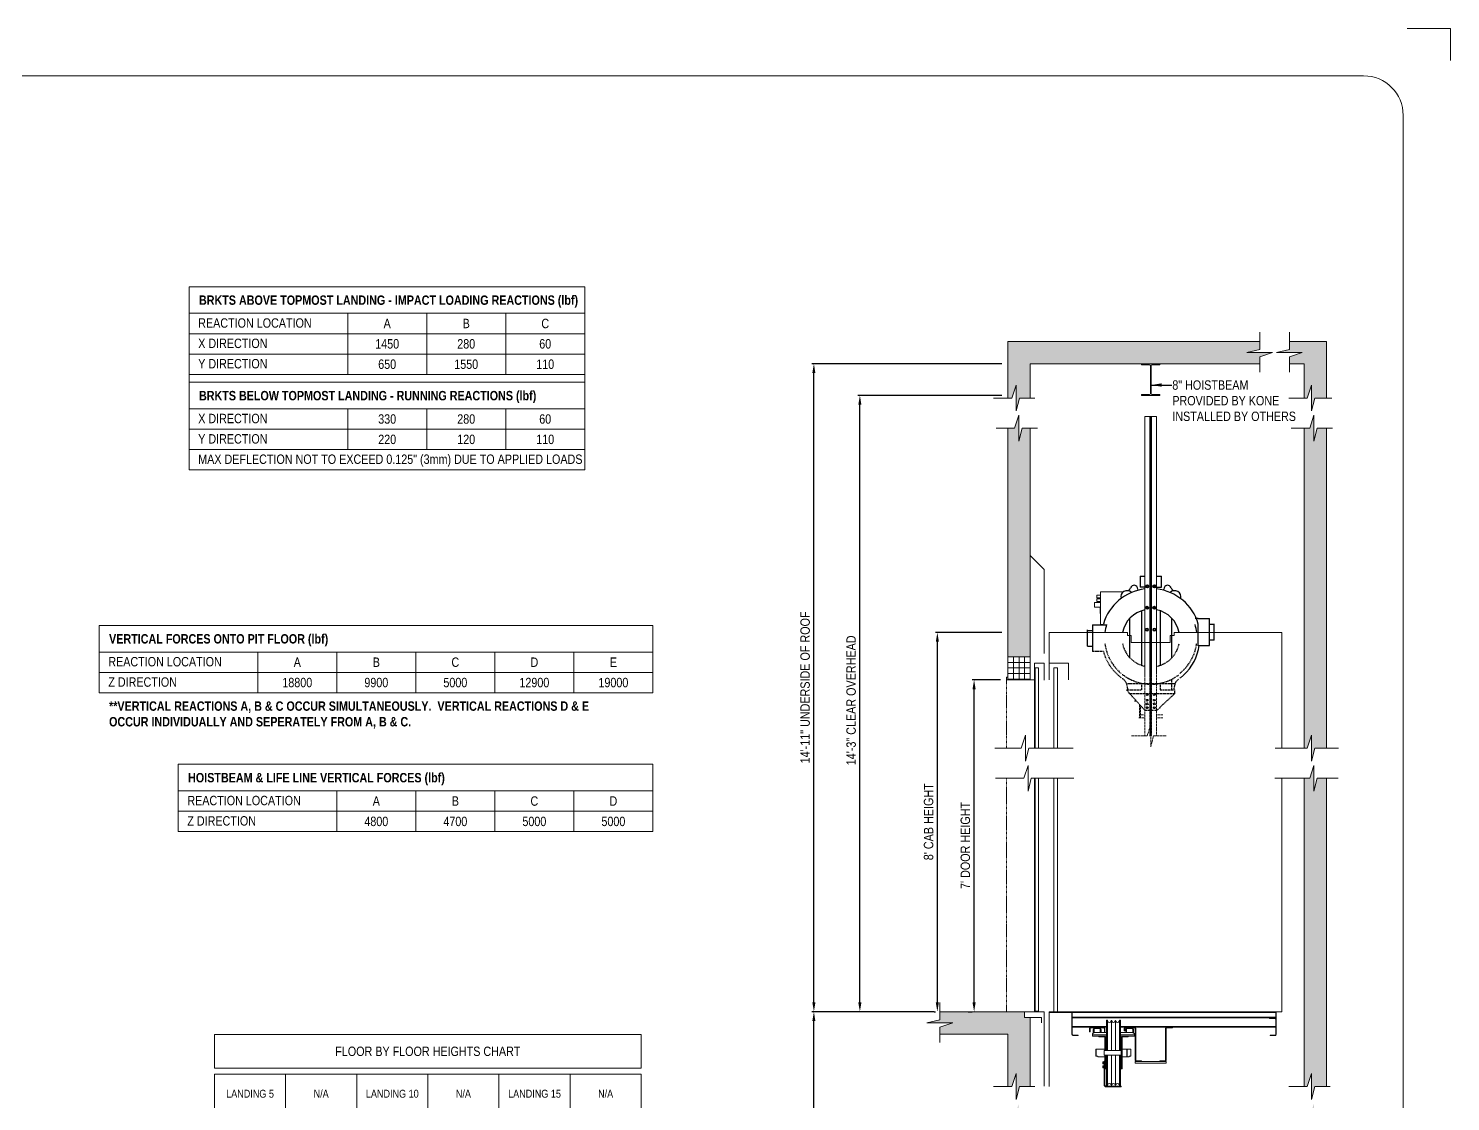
# Model space of a CAD drawing. Header units: inches. Extents: x -116 to 700, y -385 to 210.
# Drawn here: x 339.6 to 699.6, y -62.1 to 209.5 of the extents above; entities that cross this region are included whole.
import ezdxf
from ezdxf.enums import TextEntityAlignment as Align

# ---------------------------------------------------------------- set-up
doc = ezdxf.new("R2010")
doc.units = ezdxf.units.IN
doc.header["$MEASUREMENT"] = 0
doc.linetypes.add('HIDDEN', pattern=[0.375, 0.25, -0.125])
doc.linetypes.add('PHANTOM2', pattern=[1.25, 0.625, -0.125, 0.125, -0.125, 0.125, -0.125])
doc.layers.get('0').update_dxf_attribs({"lineweight": 0})
for name, color, linetype, lineweight in [('kone-ARCH', 1, 'Continuous', 0), ('kone-DIMS', 7, 'Continuous', 0), ('kone-MECH', 150, 'Continuous', 0), ('kone-MISC', 11, 'Continuous', 0), ('kone-TITLEBLOCK', 100, 'Continuous', 15)]:
    doc.layers.add(name, color=color, linetype=linetype, lineweight=lineweight)
doc.layers.add('kone-MACHINE', color=114, linetype='Continuous')
doc.styles.add('ZZ-DIMENSIONS', font='ArialN.TTF', dxfattribs={"height": 2.38})
doc.styles.add('ZZ-NOTES', font='ArialN.TTF', dxfattribs={"height": 2.375})
doc.dimstyles.new('ZZ-DIM', dxfattribs={"dimtxt": 2.38, "dimasz": 3, "dimexe": 3, "dimexo": 1.5, "dimgap": 1, "dimtad": 1, "dimdec": 3, "dimzin": 0, "dimdsep": 46, "dimlunit": 4, "dimtxsty": 'ZZ-DIMENSIONS', "dimcen": 1, "dimclrd": 256, "dimclre": 256, "dimadec": 0, "dimazin": 0, "dimtfac": 1, "dimtdec": 3, "dimtofl": 0, "dimtmove": 0, "dimatfit": 3, "dimfxl": 1, "dimfrac": 2, "dimtolj": 1, "dimtzin": 0, "dimarcsym": 0})

# ---------------------------------------------------------------- blocks, each defined once
blk = doc.blocks.new('*T30')
at = {"layer": 'kone-ARCH', "color": 0, "linetype": 'ByBlock', "lineweight": -2, "transparency": 16777216}
for p, q in [((0, 0), (108, 0)), ((0, 0), (0, -50)), ((18, 0), (18, -50)), ((36, 0), (36, -50)), ((54, 0), (54, -50)), ((72, 0), (72, -50)), ((90, 0), (90, -50)), ((108, 0), (108, -50)), ((0, -10), (108, -10)), ((0, -20), (108, -20)), ((0, -30), (108, -30)), ((0, -40), (108, -40)), ((0, -50), (108, -50))]:
    blk.add_line(p, q, dxfattribs=at)
at = {"layer": 'kone-ARCH', "color": 7, "transparency": 16777216, "char_height": 2, "width": 16, "attachment_point": 5, "style": 'ZZ-NOTES'}
for s, insert in [('LANDING 5', (9, -5)), ('N/A', (27, -5)), ('LANDING 10', (45, -5)), ('N/A', (63, -5)), ('LANDING 15', (81, -5)), ('N/A', (99, -5)), ('LANDING 4', (9, -15)), ('8\'4"', (27, -15)), ('LANDING 9', (45, -15)), ('N/A', (63, -15)), ('LANDING 14', (81, -15)), ('N/A', (99, -15)), ('LANDING 3', (9, -25)), ('11\' 0"', (27, -25)), ('LANDING 8', (45, -25)), ('N/A', (63, -25)), ('LANDING 13', (81, -25)), ('N/A', (99, -25)), ('LANDING 2', (9, -35)), ('11\' 4"', (27, -35)), ('LANDING 7', (45, -35)), ('N/A', (63, -35)), ('LANDING 12', (81, -35)), ('N/A', (99, -35)), ('LANDING 1', (9, -45)), ('12\' 8"', (27, -45)), ('LANDING 6', (45, -45)), ('N/A', (63, -45)), ('LANDING 11', (81, -45)), ('N/A', (99, -45))]:
    blk.add_mtext(s, dxfattribs=dict(at, insert=insert))
blk = doc.blocks.new('*D61')
at = {"layer": 'Defpoints', "color": 0, "transparency": 16777216}
for p in [(538.44, -39.33), (538.44, -39.33), (570.32, -164.56)]:
    blk.add_point(p, dxfattribs=at)
at = {"layer": 'kone-DIMS', "lineweight": -2, "transparency": 16777216}
for p, q in [((539.94, -39.33), (538.94, -39.33)), ((538.44, -162.18), (538.44, -41.71)), ((568.82, -164.56), (537.94, -164.56))]:
    blk.add_line(p, q, dxfattribs=at)
at = {"layer": 'kone-DIMS', "transparency": 16777216}
for points in [[(538.04, -41.71), (538.83, -41.71), (538.44, -39.33)], [(538.04, -162.18), (538.83, -162.18), (538.44, -164.56)]]:
    blk.add_solid(points, dxfattribs=at)
blk = doc.blocks.new('*D62')
at = {"layer": 'Defpoints', "color": 0, "transparency": 16777216}
for p in [(538.44, 124.67), (587.54, 124.67), (570.38, -39.33)]:
    blk.add_point(p, dxfattribs=at)
at = {"layer": 'kone-DIMS', "lineweight": -2, "transparency": 16777216}
for p, q in [((586.04, 124.67), (537.94, 124.67)), ((538.44, -36.95), (538.44, 122.29)), ((568.88, -39.33), (537.94, -39.33))]:
    blk.add_line(p, q, dxfattribs=at)
at = {"layer": 'kone-DIMS', "transparency": 16777216}
for points in [[(538.04, 122.29), (538.83, 122.29), (538.44, 124.67)], [(538.04, -36.95), (538.83, -36.95), (538.44, -39.33)]]:
    blk.add_solid(points, dxfattribs=at)
blk = doc.blocks.new('*D63')
at = {"layer": 'Defpoints', "color": 0, "transparency": 16777216}
for p in [(550.08, 116.67), (587.54, 116.67), (570.38, -39.33)]:
    blk.add_point(p, dxfattribs=at)
at = {"layer": 'kone-DIMS', "lineweight": -2, "transparency": 16777216}
for p, q in [((586.04, 116.67), (549.58, 116.67)), ((550.08, -36.95), (550.08, 114.29)), ((568.88, -39.33), (549.58, -39.33))]:
    blk.add_line(p, q, dxfattribs=at)
at = {"layer": 'kone-DIMS', "transparency": 16777216}
for points in [[(549.68, 114.29), (550.47, 114.29), (550.08, 116.67)], [(549.68, -36.95), (550.47, -36.95), (550.08, -39.33)]]:
    blk.add_solid(points, dxfattribs=at)
blk = doc.blocks.new('*D64')
at = {"layer": 'Defpoints', "color": 0, "transparency": 16777216}
for p in [(578.99, 44.67), (587.18, 44.67), (578.99, -39.33)]:
    blk.add_point(p, dxfattribs=at)
at = {"layer": 'kone-DIMS', "lineweight": -2, "transparency": 16777216}
for p, q in [((585.68, 44.67), (578.49, 44.67)), ((578.99, -36.95), (578.99, 42.29)), ((577.49, -39.33), (578.49, -39.33))]:
    blk.add_line(p, q, dxfattribs=at)
at = {"layer": 'kone-DIMS', "transparency": 16777216}
for points in [[(578.59, 42.29), (579.38, 42.29), (578.99, 44.67)], [(578.59, -36.95), (579.38, -36.95), (578.99, -39.33)]]:
    blk.add_solid(points, dxfattribs=at)
blk = doc.blocks.new('*D65')
at = {"layer": 'Defpoints', "color": 0, "transparency": 16777216}
for p in [(569.69, 56.67), (587.54, 56.67), (570.38, -39.33)]:
    blk.add_point(p, dxfattribs=at)
at = {"layer": 'kone-DIMS', "lineweight": -2, "transparency": 16777216}
for p, q in [((586.04, 56.67), (569.19, 56.67)), ((569.69, -36.95), (569.69, 54.29)), ((568.88, -39.33), (569.19, -39.33))]:
    blk.add_line(p, q, dxfattribs=at)
at = {"layer": 'kone-DIMS', "transparency": 16777216}
for points in [[(569.29, 54.29), (570.08, 54.29), (569.69, 56.67)], [(569.29, -36.95), (570.08, -36.95), (569.69, -39.33)]]:
    blk.add_solid(points, dxfattribs=at)

msp = doc.modelspace()

# ---------------------------------------------------------------- hatches: boundary and pattern name
at = {"layer": 'kone-MISC'}
h = msp.add_hatch(dxfattribs=at)
h.set_pattern_fill('AR-CONC', color=256, style=0)
h.set_pattern_definition([(50, (545.635, -240.0674), (7.1726, -0.62752), [0.75, -8.25]), (355, (545.635, -240.0674), (-1.38751, 7.52192), [0.6, -6.6]), (100.4514, (546.233, -240.12), (5.78509, 6.8944), [0.6374, -7.01142]), (46.1842, (545.635, -238.067), (10.67241, -1.6552), [1.125, -12.375]), (96.6356, (546.525, -238.205), (9.34663, 9.74118), [0.9561, -10.51713]), (351.1842, (545.635, -238.067), (9.34662, 9.7412), [0.9, -9.9]), (21, (546.635, -238.5674), (5.96907, -4.02619), [0.75, -8.25]), (326, (546.635, -238.5674), (2.43315, 7.2515), [0.6, -6.6]), (71.4514, (547.1326, -238.903), (8.40223, 3.2253), [0.6374, -7.01142]), (37.5, (545.6352, -240.0674), (0.121599, 3.328939), [0, -6.52, 0, -6.7, 0, -6.625]), (7.5, (545.635, -240.0674), (2.630695, 3.944117), [0, -3.82, 0, -6.37, 0, -2.525]), (327.5, (543.4052, -240.0674), (5.338224, -0.225549), [0, -2.5, 0, -7.8, 0, -10.35]), (317.5, (542.405, -240.0674), (5.83186, 1.00105), [0, -3.25, 0, -5.18, 0, -7.35])])
h.paths.add_polyline_path([(587.5369, 115.9806), (588.5794, 115.9806), (589.6674, 119.2446), (589.6674, 112.7166), (590.4834, 115.9806), (593.2036, 115.9806), (593.2036, 124.6671), (651.2781, 124.6671), (651.2781, 126.4095), (654.5421, 127.4975), (648.0141, 127.4975), (651.2781, 128.3135), (651.2781, 130.3338), (587.5369, 130.3338)])
h.paths.add_polyline_path([(662.5265, 124.6671), (662.5265, 115.9806), (663.2839, 115.9806), (664.3719, 119.2446), (664.3719, 112.7166), (665.1879, 115.9806), (668.1932, 115.9806), (668.1932, 130.3338), (658.7792, 130.3338), (658.7792, 128.3135), (655.5152, 127.4975), (662.0432, 127.4975), (658.7792, 126.4095), (658.7792, 124.6671)])
h.paths.add_polyline_path([(668.1932, 108.3708), (665.8299, 108.3708), (665.0139, 105.1068), (665.0139, 111.6348), (663.9259, 108.3708), (662.5265, 108.3708), (662.5265, 27.3769), (663.2839, 27.3769), (664.3719, 30.641), (664.3719, 24.1129), (665.1879, 27.3769), (668.1932, 27.3769)])
h.paths.add_polyline_path([(668.1932, 19.7672), (665.8299, 19.7672), (665.0139, 16.5032), (665.0139, 23.0312), (663.9259, 19.7672), (662.5265, 19.7672), (662.5265, -58.2571), (663.2839, -58.2571), (664.3719, -54.9931), (664.3719, -61.5211), (665.1879, -58.2571), (668.1932, -58.2571)])
h.paths.add_polyline_path([(668.1932, -65.8668), (665.8299, -65.8668), (665.0139, -69.1308), (665.0139, -62.6028), (663.9259, -65.8668), (662.5265, -65.8668), (662.5265, -175.5205), (663.2839, -175.5205), (664.3719, -172.2565), (664.3719, -178.7845), (665.1879, -175.5205), (668.1932, -175.5205)])
h.paths.add_polyline_path([(662.5265, -224.5556), (658.7792, -224.5556), (658.7792, -226.5759), (655.5152, -227.3919), (662.0432, -227.3919), (658.7792, -228.4799), (658.7792, -230.2223), (668.1932, -230.2223), (668.1932, -183.1302), (665.8299, -183.1302), (665.0139, -186.3942), (665.0139, -179.8662), (663.9259, -183.1302), (662.5265, -183.1302)])
h.paths.add_polyline_path([(651.2781, -230.2223), (651.2781, -228.4799), (654.5421, -227.3919), (648.0141, -227.3919), (651.2781, -226.5759), (651.2781, -224.5556), (593.2036, -224.5556), (593.2036, -183.1302), (591.1254, -183.1302), (590.3094, -186.3942), (590.3094, -179.8662), (589.2214, -183.1302), (587.5369, -183.1302), (587.5369, -230.2223)])
h.paths.add_polyline_path([(570.3182, -164.5561), (570.3182, -166.5764), (567.0542, -167.3923), (573.5822, -167.3923), (570.3182, -168.4804), (570.3182, -170.2227), (587.5205, -170.2227), (587.5205, -175.5205), (588.5794, -175.5205), (589.6674, -172.2565), (589.6674, -178.7845), (590.4834, -175.5205), (593.2036, -175.5205), (593.2036, -165.9727), (591.7869, -165.9727), (591.7869, -164.5561)])
h.paths.add_polyline_path([(593.1619, -74.7123), (593.1619, -65.8668), (591.1254, -65.8668), (590.3094, -69.1308), (590.3094, -62.6028), (589.2214, -65.8668), (587.4953, -65.8668), (587.4953, -74.7123)])
h.paths.add_polyline_path([(587.5369, -58.2571), (588.5794, -58.2571), (589.6674, -54.9931), (589.6674, -61.5211), (590.4834, -58.2571), (593.2036, -58.2571), (593.2036, -40.7495), (591.7869, -40.7495), (591.7869, -39.3329), (570.3182, -39.3329), (570.3182, -41.3531), (567.0542, -42.1691), (573.5822, -42.1691), (570.3182, -43.2571), (570.3182, -44.9995), (587.5205, -44.9995)])
h.paths.add_polyline_path([(587.5369, 50.5109), (593.2036, 50.5109), (593.2036, 108.3708), (591.1254, 108.3708), (590.3094, 105.1068), (590.3094, 111.6348), (589.2214, 108.3708), (587.5369, 108.3708)])

# ---------------------------------------------------------------- linework, layer by layer
for p, q in [((688.5886, 209.5327), (699.5789, 209.5327)), ((699.5789, 209.5327), (699.5789, 201.3797))]:
    msp.add_line(p, q)
at = {"layer": 'kone-ARCH'}
for p, q in [((380.3229, 119.9817), (380.3229, 144.1519)), ((380.3229, 144.1519), (480.4436, 144.1519)), ((480.4436, 144.1519), (480.4436, 119.9817)), ((380.3229, 137.4329), (480.4436, 137.4329)), ((420.4433, 137.4329), (420.4433, 121.9817)), ((440.4434, 137.4329), (440.4434, 121.9817)), ((460.4435, 137.4329), (460.4435, 121.9817)), ((380.3229, 132.2825), (480.4436, 132.2825)), ((587.5369, 130.3338), (651.2781, 130.3338)), ((587.5369, 115.9806), (587.5369, 130.3338)), ((651.2781, 128.3135), (651.2781, 132.6544)), ((658.7792, 128.3135), (658.7792, 132.6544)), ((658.7792, 130.3338), (668.1932, 130.3338)), ((668.1932, 115.9806), (668.1932, 130.3338)), ((380.3229, 127.1321), (480.4436, 127.1321)), ((648.0141, 127.4975), (651.2781, 128.3135)), ((654.5421, 127.4975), (648.0141, 127.4975)), ((651.2781, 126.4095), (654.5421, 127.4975)), ((651.2781, 122.5797), (651.2781, 126.4095)), ((655.5152, 127.4975), (658.7792, 128.3135)), ((662.0432, 127.4975), (655.5152, 127.4975)), ((658.7792, 126.4095), (662.0432, 127.4975)), ((658.7792, 122.5797), (658.7792, 126.4095)), ((593.2036, 124.6671), (651.2781, 124.6671)), ((593.2036, 115.9806), (593.2036, 124.6671)), ((621.391, 124.6671), (625.9881, 124.6671)), ((621.391, 124.398), (621.391, 124.6671)), ((623.3956, 124.398), (621.391, 124.398)), ((623.6081, 117.118), (623.6081, 124.1855)), ((623.771, 124.1855), (623.771, 117.118)), ((625.9881, 124.398), (623.9835, 124.398)), ((625.9881, 124.6671), (625.9881, 124.398)), ((658.7792, 124.6671), (662.5265, 124.6671)), ((662.5265, 115.9806), (662.5265, 124.6671)), ((380.3229, 121.9817), (480.4436, 121.9817)), ((380.3229, 119.9817), (480.4436, 119.9817)), ((380.3229, 97.8115), (380.3229, 119.9817)), ((480.4436, 119.9817), (480.4436, 97.8115)), ((588.5794, 115.9806), (589.6674, 119.2446)), ((589.6674, 119.2446), (589.6674, 112.7166)), ((589.6674, 119.2446), (589.6674, 112.7166)), ((663.2839, 115.9806), (664.3719, 119.2446)), ((664.3719, 119.2446), (664.3719, 112.7166)), ((583.91, 115.9806), (588.5794, 115.9806)), ((589.6674, 112.7166), (590.4834, 115.9806)), ((589.6674, 112.7166), (590.4834, 115.9806)), ((590.4834, 115.9806), (594.3851, 115.9806)), ((621.391, 116.6363), (621.391, 116.9055)), ((621.391, 116.9055), (623.3956, 116.9055)), ((625.9881, 116.6363), (621.391, 116.6363)), ((623.9835, 116.9055), (625.9881, 116.9055)), ((625.9881, 116.9055), (625.9881, 116.6363)), ((658.6146, 115.9806), (663.2839, 115.9806)), ((664.3719, 112.7166), (665.1879, 115.9806)), ((665.1879, 115.9806), (669.5288, 115.9806)), ((380.3229, 113.2627), (480.4436, 113.2627)), ((420.4433, 113.2627), (420.4433, 102.9619)), ((440.4434, 113.2627), (440.4434, 102.9619)), ((460.4435, 113.2627), (460.4435, 102.9619)), ((589.2214, 108.3708), (590.3094, 111.6348)), ((589.2214, 108.3708), (590.3094, 111.6348)), ((590.3094, 111.6348), (590.3094, 105.1068)), ((590.3094, 111.6348), (590.3094, 105.1068)), ((663.9259, 108.3708), (665.0139, 111.6348)), ((665.0139, 111.6348), (665.0139, 105.1068)), ((380.3229, 108.1123), (480.4436, 108.1123)), ((584.552, 108.3708), (589.2214, 108.3708)), ((584.552, 108.3708), (589.2214, 108.3708)), ((587.5369, 48.3442), (587.5369, 108.3708)), ((590.3094, 105.1068), (591.1254, 108.3708)), ((590.3094, 105.1068), (591.1254, 108.3708)), ((591.1254, 108.3708), (595.0271, 108.3708)), ((591.1254, 108.3708), (595.0271, 108.3708)), ((593.2036, 48.3442), (593.2036, 108.3708)), ((659.2565, 108.3708), (663.9259, 108.3708)), ((662.5265, 27.3769), (662.5265, 108.3708)), ((665.0139, 105.1068), (665.8299, 108.3708)), ((665.8299, 108.3708), (669.7317, 108.3708)), ((668.1932, 27.3769), (668.1932, 108.3708)), ((380.3229, 102.9619), (480.4436, 102.9619)), ((380.3229, 97.8115), (480.4436, 97.8115)), ((357.5714, 41.4129), (357.5714, 58.4327)), ((357.5714, 58.4327), (497.6923, 58.4327)), ((497.6923, 58.4327), (497.6923, 41.4129)), ((357.5714, 51.7137), (497.6923, 51.7137)), ((397.6917, 51.7137), (397.6917, 41.4129)), ((417.6918, 51.7137), (417.6918, 41.4129)), ((437.6919, 51.7137), (437.6919, 41.4129)), ((457.6921, 51.7137), (457.6921, 41.4129)), ((477.6922, 51.7137), (477.6922, 41.4129)), ((593.2036, 50.5109), (587.5369, 50.5109)), ((587.5369, 50.5109), (587.5369, 44.8442)), ((588.9536, 44.8442), (588.9536, 50.5109)), ((590.3703, 44.8442), (590.3703, 50.5109)), ((591.7869, 44.8442), (591.7869, 50.5109)), ((593.2036, 44.8442), (593.2036, 50.5109)), ((587.5369, 49.0942), (593.2036, 49.0942)), ((587.5369, 47.6775), (593.2036, 47.6775)), ((357.5714, 46.5633), (497.6923, 46.5633)), ((587.1828, 45.3755), (587.5369, 45.3755)), ((587.1828, 44.6671), (587.1828, 45.3755)), ((587.1828, 44.6671), (594.2661, 44.6671)), ((587.5369, 46.2609), (593.2036, 46.2609)), ((587.5369, 44.8442), (593.2036, 44.8442)), ((587.5369, 44.8442), (593.2036, 44.8442)), ((357.5714, 41.4129), (497.6923, 41.4129)), ((590.9175, 27.3769), (592.0055, 30.641)), ((592.0055, 30.641), (592.0055, 24.1129)), ((592.0055, 30.641), (592.0055, 24.1129)), ((663.2839, 27.3769), (664.3719, 30.641)), ((664.3719, 30.641), (664.3719, 24.1129)), ((584.2272, 27.3769), (590.9175, 27.3769)), ((592.0055, 24.1129), (592.8215, 27.3769)), ((592.0055, 24.1129), (592.8215, 27.3769)), ((592.8215, 27.3769), (604.0509, 27.3769)), ((655.1647, 27.3769), (663.2839, 27.3769)), ((664.3719, 24.1129), (665.1879, 27.3769)), ((665.1879, 27.3769), (671.2012, 27.3769)), ((377.5715, 6.2741), (377.5715, 23.2939)), ((377.5715, 23.2939), (497.6923, 23.2939)), ((497.6923, 23.2939), (497.6923, 6.2741)), ((591.5595, 19.7672), (592.6475, 23.0312)), ((591.5595, 19.7672), (592.6475, 23.0312)), ((592.6475, 23.0312), (592.6475, 16.5032)), ((592.6475, 23.0312), (592.6475, 16.5032)), ((663.9259, 19.7672), (665.0139, 23.0312)), ((665.0139, 23.0312), (665.0139, 16.5032)), ((584.3718, 19.7672), (591.5595, 19.7672)), ((586.8901, 19.7672), (591.5595, 19.7672)), ((592.6475, 16.5032), (593.4635, 19.7672)), ((592.6475, 16.5032), (593.4635, 19.7672)), ((593.4635, 19.7672), (597.3653, 19.7672)), ((593.4635, 19.7672), (604.2458, 19.7672)), ((655.0876, 19.7672), (663.9259, 19.7672)), ((662.5265, -58.2571), (662.5265, 19.7672)), ((665.0139, 16.5032), (665.8299, 19.7672)), ((665.8299, 19.7672), (671.1047, 19.7672)), ((668.1932, -58.2571), (668.1932, 19.7672)), ((377.5715, 16.5749), (497.6923, 16.5749)), ((417.6918, 16.5749), (417.6918, 6.2741)), ((437.6919, 16.5749), (437.6919, 6.2741)), ((457.6921, 16.5749), (457.6921, 6.2741)), ((477.6922, 16.5749), (477.6922, 6.2741)), ((377.5715, 11.4245), (497.6923, 11.4245)), ((377.5715, 6.2741), (497.6923, 6.2741)), ((570.3182, -41.3531), (570.3182, -37.0122)), ((570.3346, -39.3329), (596.7453, -39.3329)), ((567.0542, -42.1691), (570.3182, -41.3531)), ((573.5822, -42.1691), (567.0542, -42.1691)), ((570.3182, -43.2571), (573.5822, -42.1691)), ((593.2036, -40.7495), (593.2036, -58.2571)), ((570.3182, -47.0869), (570.3182, -43.2571)), ((570.3182, -44.9995), (587.5205, -44.9995)), ((587.5205, -44.9995), (587.5369, -58.2571)), ((588.5794, -58.2571), (589.6674, -54.9931)), ((589.6674, -54.9931), (589.6674, -61.5211)), ((589.6674, -54.9931), (589.6674, -61.5211)), ((663.2839, -58.2571), (664.3719, -54.9931)), ((664.3719, -54.9931), (664.3719, -61.5211)), ((583.91, -58.2571), (588.5794, -58.2571)), ((589.6674, -61.5211), (590.4834, -58.2571)), ((589.6674, -61.5211), (590.4834, -58.2571)), ((590.4834, -58.2571), (594.3851, -58.2571)), ((658.6146, -58.2571), (663.2839, -58.2571)), ((664.3719, -61.5211), (665.1879, -58.2571)), ((665.1879, -58.2571), (669.0897, -58.2571))]:
    msp.add_line(p, q, dxfattribs=at)
msp.add_lwpolyline([(386.7333, -45.1164), (494.7333, -45.1164), (494.7333, -53.5745), (386.7333, -53.5745)], close=True, dxfattribs=at)
for centre, start, end in [((623.3956, 124.1855), 360, 90), ((623.9835, 124.1855), 90, 180), ((623.3956, 117.118), 270, 0), ((623.9835, 117.118), 180, 270)]:
    msp.add_arc(centre, 0.2125, start, end, dxfattribs=at)
at = {"layer": 'kone-MACHINE'}
for p, q in [((621.0321, 70.9387), (622.1895, 70.9387)), ((621.0321, 70.9387), (621.0321, 68.104)), ((625.1895, 70.9387), (626.4179, 70.9387)), ((626.4179, 68.104), (626.4179, 70.9387)), ((622.1895, 68.104), (621.0321, 68.104)), ((625.1895, 68.104), (626.4179, 68.104)), ((627.0321, 67.3286), (627.0321, 67.6552)), ((621.3988, 62.1723), (621.3988, 48.335)), ((626.0511, 62.1723), (626.0511, 48.335)), ((608.914, 58.6315), (608.914, 51.8757)), ((611.7172, 58.5066), (608.914, 58.5066)), ((612.5378, 58.5302), (611.7172, 58.5302)), ((618.41, 50.2507), (618.41, 60.2566)), ((629.04, 50.2507), (629.04, 60.2566)), ((635.7328, 60.1808), (634.9122, 60.1808)), ((635.7328, 60.1572), (638.536, 60.1572)), ((635.7328, 53.236), (635.7328, 58.7969)), ((638.536, 53.4014), (638.536, 60.1572)), ((639.788, 58.7094), (638.536, 58.7094)), ((639.788, 54.7241), (639.788, 58.8344)), ((607.662, 53.1985), (607.662, 57.3088)), ((607.662, 57.1838), (608.914, 57.1838)), ((639.788, 54.7241), (638.536, 54.7241)), ((607.662, 53.1985), (608.914, 53.1985)), ((635.7328, 53.4013), (638.536, 53.4013))]:
    msp.add_line(p, q, dxfattribs=at)
at = {"layer": 'kone-MACHINE', "linetype": 'HIDDEN'}
for p, q in [((611.7172, 51.8757), (608.914, 51.8757)), ((629.8214, 43.6204), (617.6286, 43.6204)), ((621.3988, 43.7944), (621.3988, 42.1198)), ((626.0511, 43.7944), (626.0511, 42.1198)), ((629.04, 42.1198), (629.04, 44.8385)), ((617.6187, 42.0802), (617.6187, 42.1198)), ((617.6187, 42.1198), (621.3988, 42.1198)), ((622.1896, 36.9702), (617.6187, 42.0802)), ((617.8195, 42.5802), (617.8195, 42.1198)), ((618.3862, 41.2221), (629.8313, 41.2221)), ((629.8313, 41.1894), (625.2604, 36.9702)), ((626.0511, 42.1198), (629.8313, 42.1198)), ((629.6305, 42.1198), (629.6305, 42.5802)), ((629.8313, 41.1894), (629.8313, 42.1198)), ((620.1083, 39.2969), (619.611, 39.2969)), ((622.1896, 36.9702), (625.2604, 36.9702))]:
    msp.add_line(p, q, dxfattribs=at)
at = {"layer": 'kone-MACHINE'}
for centre, radius in [((622.7517, 68.3403), 0.3898), ((622.7517, 68.3403), 0.2126), ((624.6273, 68.3403), 0.3898), ((624.6273, 68.3403), 0.2126), ((622.7517, 62.9071), 0.3898), ((622.7517, 62.9071), 0.2126), ((624.6273, 62.9071), 0.3898), ((624.6273, 62.9071), 0.2126)]:
    msp.add_circle(centre, radius, dxfattribs=at)
at = {"layer": 'kone-MACHINE', "linetype": 'HIDDEN'}
for centre, radius in [((622.7919, 40.9387), 0.2127), ((622.7919, 39.5214), 0.2127), ((624.5871, 40.9387), 0.2127), ((624.5871, 39.5214), 0.2127), ((622.7919, 38.5765), 0.248), ((622.7919, 37.6316), 0.2127), ((624.5871, 38.5765), 0.2362), ((624.5871, 37.6316), 0.2127)]:
    msp.add_circle(centre, radius, dxfattribs=at)
at = {"layer": 'kone-MACHINE'}
for centre, radius, start, end in [((619.473, 67.6552), 0.9449, 0, 163.300897), ((627.977, 67.6552), 0.9449, 16.699103, 180), ((623.725, 55.2536), 12.5197, 97.060823, 163.559689), ((617.7014, 65.671), 1.5827, 44.376284, 195.699406), ((617.663, 68.1982), 0.9449, 270.870801, 343.300897), ((623.725, 55.2536), 12.5197, 16.440311, 83.266338), ((629.7486, 65.671), 1.5827, 344.300594, 135.623716), ((629.787, 68.1982), 0.9449, 196.699103, 269.129199), ((623.725, 55.2536), 7.2992, 102.170225, 168.803481), ((623.725, 55.2536), 7.2992, 11.196519, 78.402244), ((623.725, 55.2536), 11.6929, 163.08761, 173.037937), ((623.725, 55.2536), 11.6929, 6.962063, 16.91239), ((624.0626, 54.9057), 11.9885, 311.231108, 352.791221)]:
    msp.add_arc(centre, radius, start, end, dxfattribs=at)
at = {"layer": 'kone-MACHINE', "linetype": 'HIDDEN'}
for centre, radius, start, end in [((623.3164, 54.9057), 11.9885, 194.639863, 228.768892), ((623.725, 55.2536), 11.6929, 186.962063, 230.016314), ((623.725, 55.2536), 7.2992, 191.196519, 257.829775), ((623.725, 55.2536), 7.2992, 281.597756, 348.803481), ((623.725, 55.4036), 11.6929, 308.626605, 353.037937), ((623.725, 55.2536), 12.5197, 228.412249, 232.97843), ((623.725, 55.2536), 12.5197, 234.650768, 235.119588), ((623.725, 55.2536), 11.6929, 231.873911, 233.274017), ((614.8903, 42.5802), 2.9291, 0, 55.119588), ((623.725, 55.2536), 11.6929, 233.274017, 281.474837), ((623.725, 55.2536), 11.6929, 281.474837, 306.725983), ((632.5596, 42.5802), 2.9291, 128.800668, 180), ((623.725, 55.4036), 11.6929, 306.725983, 306.768684), ((623.725, 55.2536), 12.5197, 305.663155, 311.587749)]:
    msp.add_arc(centre, radius, start, end, dxfattribs=at)
at = {"layer": 'kone-MECH'}
for p, q in [((625.1895, 111.3261), (622.1895, 111.3261)), ((622.1895, 111.3261), (622.1895, 46.0469)), ((623.5005, 111.3261), (623.5005, 46.0469)), ((623.5695, 30.4224), (623.5695, 111.3261)), ((623.8095, 30.4224), (623.8095, 111.3261)), ((623.8785, 111.3261), (623.8785, 46.0469)), ((625.1895, 111.3261), (625.1895, 46.0469)), ((596.7453, 72.6046), (593.2036, 76.1463)), ((596.7453, 51.3546), (596.7453, 72.6046)), ((610.9798, 66.1198), (610.0113, 66.1198)), ((610.0113, 66.1198), (610.0113, 65.4111)), ((610.9798, 65.4111), (610.0113, 65.4111)), ((610.0113, 65.1749), (610.0113, 64.4662)), ((610.9798, 65.1749), (610.0113, 65.1749)), ((610.9798, 66.9229), (616.5783, 66.9229)), ((610.9798, 58.7969), (610.9798, 66.9229)), ((616.5783, 66.9229), (616.5783, 66.7861)), ((620.4179, 67.6552), (620.4179, 67.3286)), ((610.9798, 64.2182), (609.4444, 64.2182)), ((609.4444, 64.218), (609.4444, 63.0609)), ((610.9798, 63.0607), (609.4444, 63.0607)), ((610.9798, 64.4662), (610.0113, 64.4662)), ((610.8617, 62.9899), (610.8617, 61.4544)), ((610.9798, 62.9899), (610.8617, 62.9899)), ((610.9798, 61.4544), (610.8617, 61.4544)), ((611.7172, 58.6719), (610.9798, 58.6719)), ((611.7172, 58.6719), (611.7172, 58.6719)), ((597.9536, 44.6671), (597.9536, 56.6671)), ((597.9536, 56.6671), (617.784, 56.6671)), ((616.5647, 56.671), (612.1183, 56.671)), ((617.784, 56.6671), (617.784, 55.8797)), ((617.784, 55.8797), (618.7682, 55.8797)), ((618.7682, 55.8797), (618.7682, 54.1081)), ((618.7682, 54.1081), (628.6108, 54.1081)), ((628.6108, 54.1081), (628.6108, 55.8797)), ((628.6108, 55.8797), (629.595, 55.8797)), ((629.595, 56.6671), (629.595, 55.8797)), ((629.595, 56.6671), (656.8392, 56.6671)), ((635.3317, 56.671), (630.8853, 56.671)), ((596.7453, 48.9171), (594.2661, 48.9171)), ((594.2661, 48.9171), (594.2661, 27.3769)), ((595.3286, 47.6775), (594.4432, 47.6775)), ((594.4432, 47.6775), (594.4432, 27.3769)), ((595.3286, 27.3769), (595.3286, 47.6775)), ((596.7453, 44.6262), (596.7453, 48.9171)), ((597.9536, 48.9171), (602.9119, 48.9171)), ((600.0786, 47.6775), (599.1932, 47.6775)), ((599.1932, 47.6775), (599.1932, 27.3769)), ((600.0786, 27.3769), (600.0786, 47.6775)), ((602.9119, 48.9171), (602.9119, 44.6671)), ((594.2661, 19.7672), (594.2661, -39.3329)), ((594.4432, 19.7672), (594.4432, -39.1558)), ((595.3286, -39.1558), (595.3286, 19.7672)), ((599.1932, 19.7672), (599.1932, -39.4076)), ((600.0786, -39.4076), (600.0786, 19.7672)), ((591.7869, -40.7495), (591.7869, -39.3329)), ((594.4432, -39.1558), (595.3286, -39.1558)), ((596.7453, -39.3329), (596.7453, -58.1899)), ((597.9536, -39.3329), (597.9536, -58.2918)), ((597.9536, -39.3329), (656.8392, -39.3329)), ((599.1932, -39.4076), (600.0786, -39.4076)), ((591.7869, -40.7495), (596.0369, -40.7495)), ((596.0369, -40.7495), (596.0369, -42.1662)), ((627.6265, -51.9179), (627.2722, -51.9179))]:
    msp.add_line(p, q, dxfattribs=at)
at = {"layer": 'kone-MECH', "linetype": 'Continuous'}
for p, q in [((656.8392, 56.6671), (656.8392, 27.3769)), ((656.8392, 19.7672), (656.8392, -39.3329)), ((597.9536, -39.5297), (603.7288, -39.5297)), ((603.7288, -39.3329), (603.7288, -39.5691)), ((603.7288, -39.3329), (603.7288, -39.5691)), ((603.7288, -39.5557), (655.4611, -39.5557)), ((603.7288, -39.5691), (603.847, -39.5691)), ((603.847, -39.5691), (603.847, -43.1518)), ((655.343, -39.5691), (655.343, -40.9077)), ((655.4611, -39.5691), (655.343, -39.5691)), ((655.4611, -39.3329), (655.4611, -39.5691)), ((603.7288, -39.6604), (603.7288, -45.1203)), ((603.8336, -39.6604), (603.8336, -45.1203)), ((603.8336, -40.9864), (603.9123, -40.9077)), ((603.847, -40.6848), (655.343, -40.6848)), ((603.847, -40.9077), (655.343, -40.9077)), ((612.4887, -43.0337), (603.847, -43.0337)), ((603.847, -43.2565), (603.847, -43.1518)), ((603.847, -43.1518), (612.4887, -43.1518)), ((612.4887, -41.5242), (612.5674, -41.4455)), ((612.4887, -49.162), (612.4887, -41.5242)), ((612.5674, -41.4455), (612.713, -41.4455)), ((612.5674, -49.162), (612.5674, -41.4455)), ((612.713, -41.4455), (612.7913, -41.7377)), ((612.713, -49.162), (612.713, -41.4455)), ((613.7115, -41.5636), (613.6649, -41.7377)), ((613.8298, -41.5636), (613.7115, -41.5636)), ((613.7707, -41.5636), (613.7707, -49.162)), ((613.8765, -41.7377), (613.8298, -41.5636)), ((614.6909, -41.5636), (614.6442, -41.7377)), ((614.8092, -41.5636), (614.6909, -41.5636)), ((614.75, -41.5636), (614.75, -49.162)), ((614.8558, -41.7377), (614.8092, -41.5636)), ((615.8077, -41.4455), (615.7293, -41.7377)), ((615.8077, -41.4455), (615.9533, -41.4455)), ((615.8077, -49.162), (615.8077, -41.4455)), ((615.9533, -41.4455), (616.032, -41.5242)), ((615.9533, -49.162), (615.9533, -41.4455)), ((616.032, -49.162), (616.032, -41.5242)), ((655.343, -43.0337), (616.032, -43.0337)), ((616.032, -43.1518), (655.343, -43.1518)), ((653.7682, -40.9077), (653.7682, -41.0124)), ((655.1855, -41.0124), (653.7682, -41.0124)), ((655.1855, -41.0124), (655.343, -41.1699)), ((655.2777, -40.9077), (655.3564, -40.9864)), ((655.343, -41.1699), (655.343, -43.1518)), ((655.343, -43.2565), (655.343, -43.1518)), ((655.3564, -39.6604), (655.3564, -45.1203)), ((655.4611, -39.6604), (655.4611, -45.1203)), ((603.8336, -43.3352), (603.9123, -43.2565)), ((603.847, -43.2565), (612.4887, -43.2565)), ((605.3037, -45.2384), (603.9517, -45.2384)), ((605.3037, -45.3431), (603.9517, -45.3431)), ((605.3037, -45.3431), (605.3037, -45.2384)), ((608.1777, -43.5714), (608.1777, -44.4376)), ((608.1777, -44.4376), (608.3351, -44.4376)), ((608.3351, -43.5714), (608.3351, -44.4376)), ((611.7997, -43.414), (608.4926, -43.414)), ((608.9651, -44.9494), (609.3588, -44.5557)), ((608.9651, -44.9494), (608.9651, -45.54)), ((612.4887, -45.1463), (608.9651, -45.1463)), ((610.5792, -45.54), (608.9651, -45.54)), ((609.1619, -43.8077), (609.1619, -44.7526)), ((609.3588, -44.5557), (609.3588, -43.8077)), ((609.3588, -44.5557), (612.4887, -44.5557)), ((609.5556, -43.6108), (610.7367, -43.6108)), ((610.5792, -45.54), (610.5792, -45.6974)), ((611.9375, -45.54), (610.5792, -45.54)), ((611.9375, -45.6974), (610.5792, -45.6974)), ((610.9336, -43.8077), (610.9336, -44.5557)), ((611.1304, -44.5557), (611.1304, -43.8077)), ((612.4887, -45.54), (611.9375, -45.54)), ((611.9572, -44.4376), (611.9572, -43.5714)), ((612.1147, -44.4376), (611.9572, -44.4376)), ((612.095, -45.8549), (612.095, -49.162)), ((612.1147, -44.4376), (612.1147, -43.5714)), ((612.2525, -45.8549), (612.2525, -49.162)), ((612.2525, -46.1699), (612.4887, -46.1699)), ((627.7446, -43.2565), (616.032, -43.2565)), ((616.032, -44.5557), (619.1619, -44.5557)), ((619.5556, -45.1463), (616.032, -45.1463)), ((619.5556, -45.54), (616.032, -45.54)), ((616.2682, -46.1699), (616.032, -46.1699)), ((616.2682, -45.8549), (616.2682, -53.8077)), ((616.4257, -45.8549), (616.4257, -53.8077)), ((617.9414, -45.6974), (616.5832, -45.6974)), ((616.9966, -43.5714), (616.9966, -44.162)), ((616.9966, -44.162), (617.154, -44.162)), ((617.154, -43.5714), (617.154, -44.162)), ((619.6344, -43.414), (617.3115, -43.414)), ((617.3903, -43.8077), (617.3903, -44.5557)), ((617.5871, -44.5557), (617.5871, -43.8077)), ((617.784, -43.6108), (618.9651, -43.6108)), ((617.9414, -45.54), (617.9414, -45.6974)), ((619.1619, -43.8077), (619.1619, -44.5557)), ((619.1619, -44.5557), (619.5556, -44.9494)), ((619.3588, -44.7526), (619.3588, -43.8077)), ((619.5556, -44.9494), (619.5556, -45.54)), ((619.7918, -43.5714), (619.7918, -51.6029)), ((619.9493, -43.5714), (619.9493, -51.6029)), ((627.4296, -43.5714), (627.4296, -51.6029)), ((627.5871, -43.5714), (627.5871, -51.6029)), ((629.2013, -43.2565), (627.7446, -43.2565)), ((629.2013, -43.414), (627.7446, -43.414)), ((629.2013, -43.2565), (629.2013, -43.414)), ((629.2013, -43.2565), (655.343, -43.2565)), ((653.8863, -45.3431), (653.8863, -45.2384)), ((653.8863, -45.2384), (655.2383, -45.2384)), ((653.8863, -45.3431), (655.2383, -45.3431)), ((655.2777, -43.2565), (655.3564, -43.3352)), ((609.8804, -48.7683), (609.8214, -48.8274)), ((609.8214, -48.8274), (609.8214, -50.54)), ((609.8804, -48.7683), (609.8804, -50.54)), ((612.095, -48.7683), (609.8804, -48.7683)), ((611.8981, -50.3431), (611.8981, -49.162)), ((616.2288, -49.162), (611.8981, -49.162)), ((616.2288, -50.3431), (611.8981, -50.3431)), ((612.095, -50.3431), (612.095, -53.8077)), ((612.4887, -48.7683), (612.2525, -48.7683)), ((612.2525, -50.3431), (612.2525, -53.8077)), ((612.4887, -57.9809), (612.4887, -50.3431)), ((612.5674, -58.0596), (612.5674, -50.3431)), ((612.713, -58.0596), (612.713, -50.3431)), ((613.7707, -57.9415), (613.7707, -50.3431)), ((614.75, -57.9415), (614.75, -50.3431)), ((615.8077, -58.0596), (615.8077, -50.3431)), ((615.9533, -58.0596), (615.9533, -50.3431)), ((616.2682, -48.7683), (616.032, -48.7683)), ((616.032, -57.9809), (616.032, -50.3431)), ((616.2288, -49.162), (616.2288, -50.3431)), ((617.6836, -48.7683), (616.4257, -48.7683)), ((617.6836, -48.7683), (617.6836, -50.7368)), ((617.7682, -48.8274), (617.6836, -48.8274)), ((617.7682, -48.7683), (617.7682, -50.7368)), ((618.6403, -48.7683), (617.7682, -48.7683)), ((618.6993, -48.8274), (618.6403, -48.7683)), ((618.6403, -48.7683), (618.6403, -50.54)), ((618.6993, -48.8274), (618.6993, -50.54)), ((610.2741, -50.54), (609.8214, -50.54)), ((610.2741, -50.54), (610.2741, -50.7368)), ((612.095, -50.7368), (610.2741, -50.7368)), ((611.5753, -52.5281), (611.5753, -52.0163)), ((611.5753, -52.0163), (611.8194, -52.0163)), ((611.5753, -52.2722), (611.8194, -52.2722)), ((611.5753, -52.5281), (611.8194, -52.5281)), ((611.5753, -53.5124), (611.5753, -53.0006)), ((611.5753, -53.0006), (611.8194, -53.0006)), ((611.5753, -53.2565), (611.8194, -53.2565)), ((611.5753, -53.5124), (611.8194, -53.5124)), ((611.8194, -52.6207), (611.8194, -51.9238)), ((611.8194, -51.9238), (611.8981, -51.9238)), ((611.8194, -52.6207), (611.8981, -52.6207)), ((611.8194, -53.6049), (611.8194, -52.9081)), ((611.8194, -52.9081), (611.8981, -52.9081)), ((611.8194, -53.6049), (611.8981, -53.6049)), ((611.8981, -51.7998), (612.095, -51.7998)), ((611.8981, -51.7998), (611.8981, -57.784)), ((612.095, -53.414), (612.2525, -53.414)), ((612.095, -53.8077), (612.2525, -53.8077)), ((612.095, -53.8077), (612.095, -57.784)), ((612.4887, -50.7368), (612.2525, -50.7368)), ((612.41, -52.1146), (612.2525, -52.1146)), ((612.41, -52.4295), (612.2525, -52.4295)), ((612.41, -53.0988), (612.2525, -53.0988)), ((612.41, -53.4138), (612.2525, -53.4138)), ((612.2525, -53.8077), (612.4887, -53.8077)), ((612.41, -52.1146), (612.4887, -52.1408)), ((612.41, -52.1146), (612.41, -52.4295)), ((612.4887, -52.4033), (612.41, -52.4295)), ((612.41, -53.0988), (612.4887, -53.1251)), ((612.41, -53.0988), (612.41, -53.4138)), ((612.4887, -53.3875), (612.41, -53.4138)), ((616.2682, -50.7368), (616.032, -50.7368)), ((616.2682, -53.8077), (616.032, -53.8077)), ((616.2682, -53.8077), (616.4257, -53.8077)), ((617.6836, -50.7368), (616.4257, -50.7368)), ((617.7682, -50.6777), (617.6836, -50.6777)), ((618.2466, -50.7368), (617.7682, -50.7368)), ((618.2466, -50.54), (618.2466, -50.7368)), ((618.6993, -50.54), (618.2466, -50.54)), ((619.7525, -52.3116), (619.7525, -51.9179)), ((620.1068, -51.9179), (619.7525, -51.9179)), ((627.6265, -52.3116), (619.7525, -52.3116)), ((620.1068, -51.7604), (621.394, -51.7604)), ((620.1068, -51.9179), (621.394, -51.9179)), ((621.394, -51.9179), (621.394, -51.7604)), ((625.9849, -51.9179), (621.406, -51.9179)), ((625.9849, -51.9179), (625.9849, -51.7604)), ((627.2722, -51.7604), (625.9849, -51.7604)), ((627.2722, -51.9179), (625.9849, -51.9179)), ((627.6265, -52.3116), (627.6265, -51.9179)), ((612.4887, -57.9809), (612.5674, -58.0596)), ((612.4887, -58.1777), (616.2288, -58.1777)), ((612.4887, -58.3746), (616.2288, -58.3746)), ((612.5674, -58.0596), (612.713, -58.0596)), ((612.7913, -57.7674), (612.713, -58.0596)), ((613.7115, -57.9415), (613.6649, -57.7674)), ((613.8298, -57.9415), (613.7115, -57.9415)), ((613.8765, -57.7674), (613.8298, -57.9415)), ((614.6909, -57.9415), (614.6442, -57.7674)), ((614.8092, -57.9415), (614.6909, -57.9415)), ((614.8558, -57.7674), (614.8092, -57.9415)), ((615.8077, -58.0596), (615.7293, -57.7674)), ((615.8077, -58.0596), (615.9533, -58.0596)), ((615.9533, -58.0596), (616.032, -57.9809)), ((616.2288, -58.3746), (616.2288, -58.1777))]:
    msp.add_line(p, q, dxfattribs=at)
at = {"layer": 'kone-MECH', "linetype": 'HIDDEN'}
for p, q in [((622.1895, 30.4224), (622.1895, 46.0469)), ((623.5005, 46.0469), (623.5005, 30.4224)), ((623.8785, 46.0469), (623.8785, 30.6054)), ((625.1895, 30.6054), (625.1895, 46.0469)), ((620.8829, 38.431), (620.8829, 35.0969)), ((621.0735, 38.2178), (621.0735, 35.0969)), ((620.6715, 35.0969), (622.1895, 35.0969)), ((621.0735, 35.8469), (622.1895, 35.8469)), ((622.7715, 30.4956), (623.6931, 33.2604)), ((623.6931, 33.2604), (623.6931, 27.7308)), ((625.1895, 35.8469), (626.7735, 35.8469)), ((625.1895, 35.0969), (626.7735, 35.0969)), ((618.8163, 30.4956), (622.7715, 30.4956)), ((623.6931, 27.7308), (624.3843, 30.4956)), ((624.3843, 30.4956), (627.6893, 30.4956))]:
    msp.add_line(p, q, dxfattribs=at)
at = {"layer": 'kone-MECH'}
for centre, radius in [((622.7517, 57.3489), 0.3898), ((624.6273, 57.3489), 0.3898), ((622.7517, 57.3489), 0.2126), ((624.6273, 57.3489), 0.2126)]:
    msp.add_circle(centre, radius, dxfattribs=at)
at = {"layer": 'kone-MECH', "linetype": 'Continuous'}
for centre, radius, start, end in [((603.9517, -39.6604), 0.2228, 155.754755, 180), ((655.2383, -39.6604), 0.2228, 0, 24.245244), ((603.9517, -39.6604), 0.1181, 152.476425, 180), ((613.2281, -41.5829), 0.4634, 199.524348, 340.475652), ((614.2603, -41.6532), 0.3931, 192.417793, 347.582207), ((615.2926, -41.5829), 0.4634, 199.524348, 340.475652), ((655.2383, -39.6604), 0.1181, 0, 27.523576), ((603.9517, -45.1203), 0.2228, 180, 270), ((603.9517, -45.1203), 0.1181, 180, 270), ((608.4926, -43.5714), 0.315, 90, 180), ((608.4926, -43.5714), 0.1575, 90, 180), ((609.5556, -43.8077), 0.3937, 90, 180), ((609.5556, -43.8077), 0.1969, 90, 180), ((610.7367, -43.8077), 0.3937, 0, 90), ((610.7367, -43.8077), 0.1969, 0, 90), ((611.7997, -43.5714), 0.315, 0, 90), ((611.7997, -43.5714), 0.1575, 0, 90), ((611.9375, -45.8549), 0.315, 0, 90), ((611.9375, -45.8549), 0.1575, 0, 90), ((616.5832, -45.8549), 0.315, 90, 180), ((616.5832, -45.8549), 0.1575, 90, 180), ((617.3115, -43.5714), 0.315, 90, 180), ((617.3115, -43.5714), 0.1575, 90, 180), ((617.784, -43.8077), 0.3937, 90, 180), ((617.784, -43.8077), 0.1969, 90, 180), ((618.9651, -43.8077), 0.3937, 0, 90), ((618.9651, -43.8077), 0.1969, 0, 90), ((619.6344, -43.5714), 0.315, 0, 90), ((619.6344, -43.5714), 0.1575, 0, 90), ((627.7446, -43.5714), 0.315, 90, 180), ((627.7446, -43.5714), 0.1575, 90, 180), ((655.2383, -45.1203), 0.2228, 270, 0), ((655.2383, -45.1203), 0.1181, 270, 0), ((620.1068, -51.6029), 0.315, 180, 270), ((620.1068, -51.6029), 0.1575, 180, 270), ((627.2722, -51.6029), 0.1575, 270, 0), ((627.2722, -51.6029), 0.315, 270, 0), ((613.2281, -57.9222), 0.4634, 19.524348, 160.475652), ((614.2603, -57.8519), 0.3931, 12.417793, 167.582207), ((615.2926, -57.9222), 0.4634, 19.524348, 160.475652), ((612.4887, -57.784), 0.5906, 180, 270), ((612.4887, -57.784), 0.3937, 180, 270)]:
    msp.add_arc(centre, radius, start, end, dxfattribs=at)
at = {"layer": 'kone-MISC', "linetype": 'PHANTOM2'}
for p, q in [((587.1828, 27.3769), (587.1828, 44.6671)), ((587.1828, -39.3329), (587.1828, 19.7672))]:
    msp.add_line(p, q, dxfattribs=at)
at = {"layer": 'kone-TITLEBLOCK'}
for p, q in [((677.5789, 197.5327), (-94.4211, 197.5327)), ((687.5789, 187.5327), (687.5789, -363.0128))]:
    msp.add_line(p, q, dxfattribs=at)
msp.add_arc((677.5789, 187.5327), 10, 0, 90, dxfattribs=at)

# ---------------------------------------------------------------- block references
msp.add_blockref('*T30', (386.7333, -55.0933))

# ---------------------------------------------------------------- texts
at = {"style": 'ZZ-NOTES'}
for s, height, p in [('A', 2.375, (430.4433, 134.8577)), ('B', 2.375, (450.4434, 134.8577)), ('C', 2.375, (470.4436, 134.8577)), ('1450', 2.37501, (430.4433, 129.7073)), ('280', 2.37501, (450.4434, 129.7073)), ('60', 2.37501, (470.4436, 129.7073)), ('650', 2.37501, (430.4433, 124.5569)), ('1550', 2.37501, (450.4434, 124.5569)), ('110', 2.37501, (470.4436, 124.5569)), ('330', 2.37501, (430.4433, 110.6875)), ('280', 2.37501, (450.4434, 110.6875)), ('60', 2.37501, (470.4436, 110.6875)), ('220', 2.37501, (430.4433, 105.5371)), ('120', 2.37501, (450.4434, 105.5371)), ('110', 2.37501, (470.4436, 105.5371)), ('A', 2.375, (407.6917, 49.1385)), ('B', 2.375, (427.6919, 49.1385)), ('C', 2.375, (447.692, 49.1385)), ('D', 2.375, (467.6921, 49.1385)), ('E', 2.375, (487.6922, 49.1385)), ('18800', 2.37501, (407.6917, 43.9881)), ('9900', 2.37501, (427.6919, 43.9881)), ('5000', 2.37501, (447.692, 43.9881)), ('12900', 2.37501, (467.6921, 43.9881)), ('19000', 2.37501, (487.6922, 43.9881)), ('A', 2.375, (427.6919, 13.9997)), ('B', 2.375, (447.692, 13.9997)), ('C', 2.375, (467.6921, 13.9997)), ('D', 2.375, (487.6922, 13.9997)), ('4800', 2.37501, (427.6919, 8.8493)), ('4700', 2.37501, (447.692, 8.8493)), ('5000', 2.37501, (467.6921, 8.8493)), ('5000', 2.37501, (487.6922, 8.8493))]:
    msp.add_text(s, height=height, dxfattribs=at).set_placement(p, align=Align.MIDDLE_CENTER)
at = {"layer": 'kone-DIMS', "style": 'ZZ-NOTES'}
for s, p in [('REACTION LOCATION', (382.6138, 133.7943)), ('X DIRECTION', (382.6138, 128.6439)), ('Y DIRECTION', (382.6138, 123.4935)), ('X DIRECTION', (382.6138, 109.6241)), ('Y DIRECTION', (382.6138, 104.4737)), ('MAX DEFLECTION NOT TO EXCEED 0.125" (3mm) DUE TO APPLIED LOADS', (382.6138, 99.3233)), ('REACTION LOCATION', (359.8623, 48.0752)), ('Z DIRECTION', (359.8623, 42.9248)), ('REACTION LOCATION', (379.8624, 12.9363)), ('Z DIRECTION', (379.8624, 7.7859))]:
    msp.add_text(s, height=2.375015, dxfattribs=at).set_placement(p)
msp.add_text('FLOOR BY FLOOR HEIGHTS CHART', height=2.375, dxfattribs=at).set_placement((440.7333, -49.3454), align=Align.MIDDLE_CENTER)
at = {"layer": 'kone-DIMS', "attachment_point": 1, "style": 'ZZ-NOTES'}
for s, insert, char_height, width in [('{\\fArial Narrow|b1|i0|c0|p34;BRKTS ABOVE TOPMOST LANDING - IMPACT LOADING REACTIONS (lbf)}', (382.805, 141.957), 2.375015, 146.638947), ('8" HOISTBEAM\\PPROVIDED BY KONE\\PINSTALLED BY OTHERS', (629.1593, 120.4697), 2.375, 31.200561), ('{\\fArial Narrow|b1|i0|c0|p34;BRKTS BELOW TOPMOST LANDING - RUNNING REACTIONS (lbf)}', (382.805, 117.7868), 2.375015, 146.638947), ('{\\fArial Narrow|b1|i0|c0|p34;VERTICAL FORCES ONTO PIT FLOOR (lbf)}', (360.0534, 56.2378), 2.375015, 146.638947), ('{\\fArial Narrow|b1|i0|c0|p34;**VERTICAL REACTIONS A, B & C OCCUR SIMULTANEOUSLY.  VERTICAL REACTIONS D & E\\POCCUR INDIVIDUALLY AND SEPERATELY FROM A, B & C.}', (360.0534, 39.218), 2.3750149, 146.638947), ('{\\fArial Narrow|b1|i0|c0|p34;HOISTBEAM & LIFE LINE VERTICAL FORCES (lbf)}', (380.0535, 21.099), 2.375015, 146.638947)]:
    msp.add_mtext(s, dxfattribs=dict(at, insert=insert, char_height=char_height, width=width))
at = {"layer": 'kone-DIMS', "char_height": 2.38, "attachment_point": 8, "rotation": 90, "style": 'ZZ-DIMENSIONS'}
for s, insert in [('14\'-11" UNDERSIDE OF ROOF', (537.436, 42.7516)), ('14\'-3" CLEAR OVERHEAD', (549.0766, 39.4789)), ("8' CAB HEIGHT", (568.6861, 8.7516)), ("7' DOOR HEIGHT", (577.9859, 2.7516))]:
    msp.add_mtext(s, dxfattribs=dict(at, insert=insert))

# ---------------------------------------------------------------- dimensions: what is measured, and where the dimension line sits
at = {"layer": 'kone-DIMS'}
for base, p1, p2, picture, middle in [((538.436, 124.6671), (570.3763, -39.3329), (587.5369, 124.6671), '*D62', (538.436, 122.9407)), ((550.0766, 116.6671), (570.3763, -39.3329), (587.5369, 116.6671), '*D63', (550.0766, 113.7475)), ((569.6861, 56.6671), (570.3763, -39.3329), (587.5369, 56.6671), '*D65', (569.6861, 55.5609)), ((578.9859, 44.6671), (578.9859, -39.3329), (587.1828, 44.6671), '*D64', (578.9859, 44.4884))]:
    dim = msp.add_linear_dim(base=base, p1=p1, p2=p2, angle=90, text=' ', dimstyle='ZZ-DIM', override={"dimasz": 2.38, "dimexe": 0.5}, dxfattribs=at)
    dim.commit()
    dim.dimension.update_dxf_attribs({"geometry": picture, "text_midpoint": middle, "dimtype": 160})
dim = msp.add_linear_dim(base=(538.436, -39.3329), p1=(570.3182, -164.5561), p2=(538.436, -39.3329), angle=90, text=' ', dimstyle='ZZ-DIM', override={"dimasz": 2.38, "dimexe": 0.5}, dxfattribs=at)
dim.commit()
dim.dimension.update_dxf_attribs({"geometry": '*D61', "text_midpoint": (538.436, -101.9445)})

# ---------------------------------------------------------------- leaders
msp.add_leader([(623.8626, 119.2847), (629.0276, 119.2847)], dimstyle='ZZ-DIM', override={"dimasz": 2.58, "dimgap": 1, "dimtad": 0}, dxfattribs=at)

doc.saveas('drawing.dxf')
